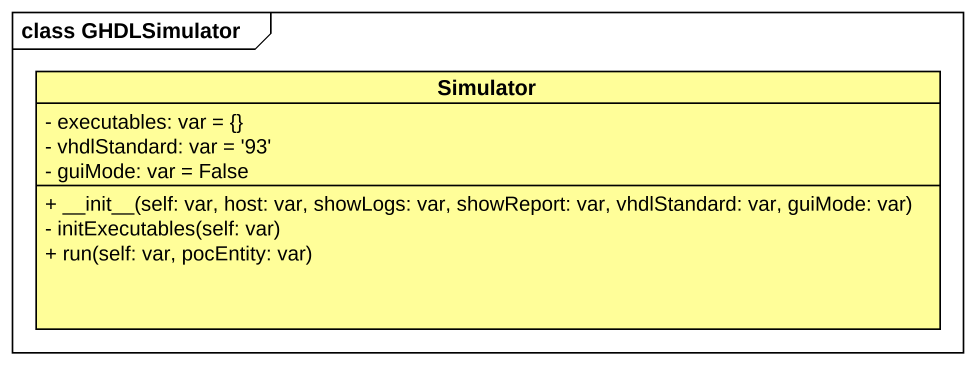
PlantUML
@startuml
mainframe class GHDLSimulator
hide circle
hide empty members
skinparam classAttributeIconSize 0
class Simulator #FFFE99 {
  - executables: var = {}
  - vhdlStandard: var = '93'
  - guiMode: var = False
  + ~__init~__(self: var, host: var, showLogs: var, showReport: var, vhdlStandard: var, guiMode: var)
  - initExecutables(self: var)
  + run(self: var, pocEntity: var)
}
@enduml
